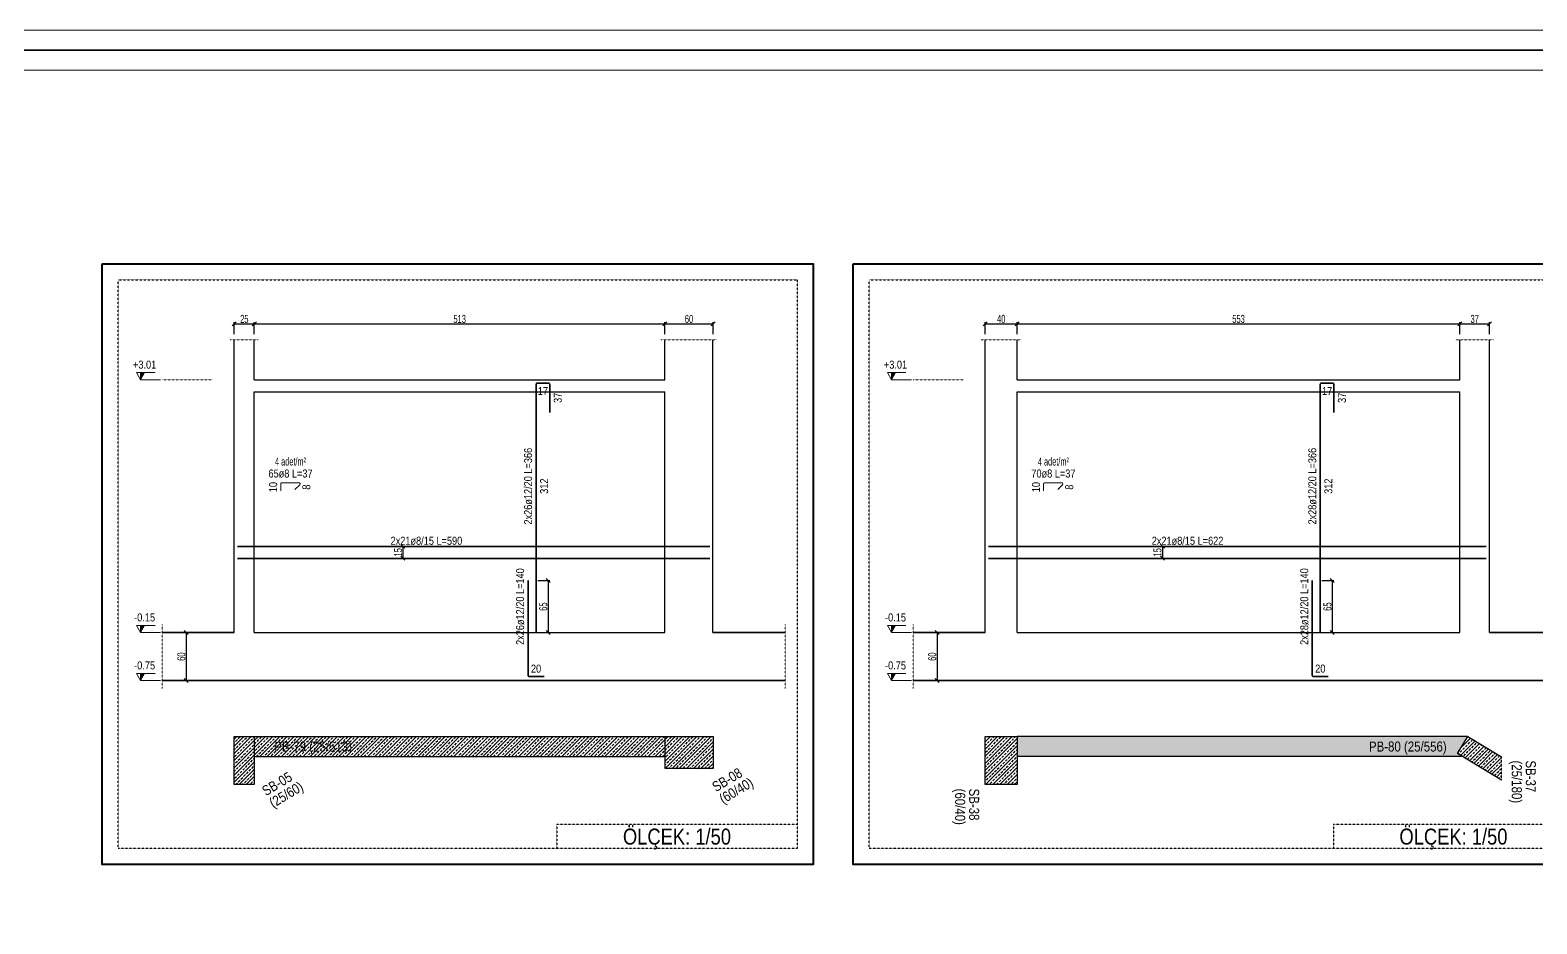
# Model space of a CAD drawing. Header units: millimetres. Extents: x -267 to 94375, y 6431 to 10838.
# Drawn here: x 46713 to 48595, y 9615 to 10732 of the extents above; entities that cross this region are included whole.
import ezdxf
from ezdxf.enums import TextEntityAlignment as Align

# ---------------------------------------------------------------- set-up
doc = ezdxf.new("R2010")
doc.units = ezdxf.units.MM
doc.header["$LTSCALE"] = 0.0001
doc.linetypes.add('DASHED', pattern=[19.05, 12.7, -6.35])
for name, color, linetype, lineweight in [('CIROZ (BEYKENT)', 140, 'Continuous', 20), ('DETAY ANTET (BEYKENT)', 5, 'Continuous', 40), ('DONATI (BEYKENT)', 4, 'Continuous', 35), ('DONATI YAZISI (BEYKENT)', 3, 'Continuous', 20), ('DOSEME (BEYKENT)', 2, 'Continuous', 30), ('KESIT GORUNUS (BEYKENT)', 253, 'DASHED', 20), ('KESIT SINIRI (BEYKENT)', 241, 'DASHED', 20), ('KOLON (BEYKENT)', 3, 'Continuous', 30), ('KOLON ISMI (BEYKENT)', 91, 'Continuous', 20), ('KOT CIZGI (BEYKENT)', 120, 'Continuous', 20), ('KOT YAZI (BEYKENT)', 7, 'Continuous', 20), ('OLCU (BEYKENT)', 14, 'Continuous', 20), ('PERDE (BEYKENT)', 6, 'Continuous', 30), ('PERDE ISMI (BEYKENT)', 240, 'Continuous', 20), ('SHEETSUMMARY-50', 152, 'Continuous', 20), ('SheetView', 40, 'Continuous', 20), ('SheetViewOut', 231, 'Continuous', 20), ('TARAMA (BEYKENT)', 252, 'Continuous', 25), ('TEMEL (BEYKENT)', 2, 'Continuous', 35), ('YAZI (BEYKENT)', 140, 'Continuous', 20)]:
    doc.layers.add(name, color=color, linetype=linetype, lineweight=lineweight)
doc.styles.add('DONATI YAZISI (BEYKENT)', font='')
doc.styles.add('KLNOLC-50', font='bahnschrift light condensed', dxfattribs={"width": 0.75, "height": 10})
doc.styles.add('KOT (BEYKENT)', font='')
doc.styles.add('YAZI (BEYKENT)', font='')
doc.styles.get('DONATI YAZISI (BEYKENT)').set_extended_font_data('Bahnschrift Light Condensed')
doc.styles.get('KOT (BEYKENT)').set_extended_font_data('Bahnschrift Light Condensed')
doc.styles.get('YAZI (BEYKENT)').set_extended_font_data('Bahnschrift Light Condensed')
doc.dimstyles.new('KLNOLC-50', dxfattribs={"dimtxt": 10, "dimasz": 5, "dimexe": 2, "dimexo": 2, "dimgap": 1, "dimtad": 1, "dimdec": 1, "dimrnd": 0.5, "dimzin": 12, "dimdsep": 46, "dimtxsty": 'KLNOLC-50', "dimblk": 'OBLIQUE', "dimblk1": 'OBLIQUE', "dimblk2": 'OBLIQUE', "dimcen": 0, "dimclrt": 7, "dimadec": 0, "dimazin": 0, "dimtfac": 1, "dimtdec": 4, "dimtix": 1, "dimtmove": 2, "dimatfit": 3, "dimfxl": 1, "dimtzin": 0, "dimarcsym": 0})
pattern_1 = [(45, (5700.7786, -1697.014), (-4.4901281, 4.4901281), []), (45, (5705.269, -1697.014), (-4.4901281, 4.4901281), [3.175, -1.5875])]
pattern_2 = [(45, (5492.797, -1697.0217), (-4.4901281, 4.4901281), []), (45, (5497.287, -1697.0217), (-4.4901281, 4.4901281), [3.175, -1.5875])]

# ---------------------------------------------------------------- blocks, each defined once
blk = doc.blocks.new('_Oblique')
at = {"color": 0, "linetype": 'ByBlock', "lineweight": -2}
blk.add_line((-0.5, -0.5), (0.5, 0.5), dxfattribs=at)
blk = doc.blocks.new('*D361')
at = {"layer": 'DEFPOINTS', "color": 0, "lineweight": -3, "transparency": 16777216}
for p in [(46878, 9978.6), (46878, 9918.6), (46908, 9918.6)]:
    blk.add_point(p, dxfattribs=at)
at = {"layer": 'OLCU (BEYKENT)', "color": 0, "lineweight": -2, "transparency": 16777216}
for p, q in [((46880, 9978.6), (46910, 9978.6)), ((46908, 9978.6), (46908, 9918.6)), ((46880, 9918.6), (46910, 9918.6))]:
    blk.add_line(p, q, dxfattribs=at)
at = {"layer": 'OLCU (BEYKENT)', "color": 0, "lineweight": -2, "transparency": 16777216, "xscale": 5, "yscale": 5, "zscale": 5}
for p, rotation in [((46908, 9978.6), 90), ((46908, 9918.6), 270)]:
    blk.add_blockref('_Oblique', p, dxfattribs=dict(at, rotation=rotation))
at = {"layer": 'OLCU (BEYKENT)', "color": 7, "transparency": 16777216, "insert": (46901.9, 9948.6), "char_height": 10, "attachment_point": 5, "rotation": 90, "style": 'KLNOLC-50'}
blk.add_mtext('60', dxfattribs=at)
blk = doc.blocks.new('*D362')
at = {"layer": 'DEFPOINTS', "color": 0, "lineweight": -3, "transparency": 16777216}
for p in [(46993, 10364.6), (46968, 10349.6), (46993, 10349.6)]:
    blk.add_point(p, dxfattribs=at)
at = {"layer": 'OLCU (BEYKENT)', "color": 0, "lineweight": -2, "transparency": 16777216}
for p, q in [((46968, 10351.6), (46968, 10366.6)), ((46968, 10364.6), (46993, 10364.6)), ((46993, 10351.6), (46993, 10366.6))]:
    blk.add_line(p, q, dxfattribs=at)
at = {"layer": 'OLCU (BEYKENT)', "color": 0, "lineweight": -2, "transparency": 16777216, "xscale": 5, "yscale": 5, "zscale": 5, "rotation": 180}
blk.add_blockref('_Oblique', (46968, 10364.6), dxfattribs=at)
at = {"layer": 'OLCU (BEYKENT)', "color": 0, "lineweight": -2, "transparency": 16777216, "xscale": 5, "yscale": 5, "zscale": 5}
blk.add_blockref('_Oblique', (46993, 10364.6), dxfattribs=at)
at = {"layer": 'OLCU (BEYKENT)', "color": 7, "transparency": 16777216, "insert": (46980.5, 10370.7), "char_height": 10, "attachment_point": 5, "style": 'KLNOLC-50'}
blk.add_mtext('25', dxfattribs=at)
blk = doc.blocks.new('*D363')
at = {"layer": 'DEFPOINTS', "color": 0, "lineweight": -3, "transparency": 16777216}
for p in [(47506, 10364.6), (46993, 10349.6), (47506, 10349.6)]:
    blk.add_point(p, dxfattribs=at)
at = {"layer": 'OLCU (BEYKENT)', "color": 0, "lineweight": -2, "transparency": 16777216}
for p, q in [((46993, 10351.6), (46993, 10366.6)), ((46993, 10364.6), (47506, 10364.6)), ((47506, 10351.6), (47506, 10366.6))]:
    blk.add_line(p, q, dxfattribs=at)
at = {"layer": 'OLCU (BEYKENT)', "color": 0, "lineweight": -2, "transparency": 16777216, "xscale": 5, "yscale": 5, "zscale": 5, "rotation": 180}
blk.add_blockref('_Oblique', (46993, 10364.6), dxfattribs=at)
at = {"layer": 'OLCU (BEYKENT)', "color": 0, "lineweight": -2, "transparency": 16777216, "xscale": 5, "yscale": 5, "zscale": 5}
blk.add_blockref('_Oblique', (47506, 10364.6), dxfattribs=at)
at = {"layer": 'OLCU (BEYKENT)', "color": 7, "transparency": 16777216, "insert": (47249.5, 10370.7), "char_height": 10, "attachment_point": 5, "style": 'KLNOLC-50'}
blk.add_mtext('513', dxfattribs=at)
blk = doc.blocks.new('*D364')
at = {"layer": 'DEFPOINTS', "color": 0, "lineweight": -3, "transparency": 16777216}
for p in [(47566, 10364.6), (47506, 10349.6), (47566, 10349.6)]:
    blk.add_point(p, dxfattribs=at)
at = {"layer": 'OLCU (BEYKENT)', "color": 0, "lineweight": -2, "transparency": 16777216}
for p, q in [((47506, 10351.6), (47506, 10366.6)), ((47506, 10364.6), (47566, 10364.6)), ((47566, 10351.6), (47566, 10366.6))]:
    blk.add_line(p, q, dxfattribs=at)
at = {"layer": 'OLCU (BEYKENT)', "color": 0, "lineweight": -2, "transparency": 16777216, "xscale": 5, "yscale": 5, "zscale": 5, "rotation": 180}
blk.add_blockref('_Oblique', (47506, 10364.6), dxfattribs=at)
at = {"layer": 'OLCU (BEYKENT)', "color": 0, "lineweight": -2, "transparency": 16777216, "xscale": 5, "yscale": 5, "zscale": 5}
blk.add_blockref('_Oblique', (47566, 10364.6), dxfattribs=at)
at = {"layer": 'OLCU (BEYKENT)', "color": 7, "transparency": 16777216, "insert": (47536, 10370.7), "char_height": 10, "attachment_point": 5, "style": 'KLNOLC-50'}
blk.add_mtext('60', dxfattribs=at)
blk = doc.blocks.new('*D365')
at = {"layer": 'DEFPOINTS', "color": 0, "lineweight": -3, "transparency": 16777216}
for p in [(47345, 10043.6), (47345, 9978.6), (47360, 9978.6)]:
    blk.add_point(p, dxfattribs=at)
at = {"layer": 'OLCU (BEYKENT)', "color": 0, "lineweight": -2, "transparency": 16777216}
for p, q in [((47347, 10043.6), (47362, 10043.6)), ((47360, 10043.6), (47360, 9978.6)), ((47347, 9978.6), (47362, 9978.6))]:
    blk.add_line(p, q, dxfattribs=at)
at = {"layer": 'OLCU (BEYKENT)', "color": 0, "lineweight": -2, "transparency": 16777216, "xscale": 5, "yscale": 5, "zscale": 5}
for p, rotation in [((47360, 10043.6), 90), ((47360, 9978.6), 270)]:
    blk.add_blockref('_Oblique', p, dxfattribs=dict(at, rotation=rotation))
at = {"layer": 'OLCU (BEYKENT)', "color": 7, "transparency": 16777216, "insert": (47353.9, 10011.1), "char_height": 10, "attachment_point": 5, "rotation": 90, "style": 'KLNOLC-50'}
blk.add_mtext('65', dxfattribs=at)
blk = doc.blocks.new('*D366')
at = {"layer": 'DEFPOINTS', "color": 0, "lineweight": -3, "transparency": 16777216}
for p in [(47168.6, 10086.5), (47168.6, 10071.5), (47178.6, 10071.5)]:
    blk.add_point(p, dxfattribs=at)
at = {"layer": 'OLCU (BEYKENT)', "color": 0, "lineweight": -2, "transparency": 16777216}
for p, q in [((47170.6, 10086.5), (47180.6, 10086.5)), ((47170.6, 10071.5), (47180.6, 10071.5)), ((47178.6, 10086.5), (47178.6, 10071.5))]:
    blk.add_line(p, q, dxfattribs=at)
at = {"layer": 'OLCU (BEYKENT)', "color": 0, "lineweight": -2, "transparency": 16777216, "xscale": 5, "yscale": 5, "zscale": 5}
for p, rotation in [((47178.6, 10086.5), 90), ((47178.6, 10071.5), 270)]:
    blk.add_blockref('_Oblique', p, dxfattribs=dict(at, rotation=rotation))
at = {"layer": 'OLCU (BEYKENT)', "color": 7, "transparency": 16777216, "insert": (47172.6, 10079), "char_height": 10, "attachment_point": 5, "rotation": 90, "style": 'KLNOLC-50'}
blk.add_mtext('15', dxfattribs=at)
blk = doc.blocks.new('*D367')
at = {"layer": 'DEFPOINTS', "color": 0, "lineweight": -3, "transparency": 16777216}
for p in [(47816, 9978.6), (47816, 9918.6), (47846, 9918.6)]:
    blk.add_point(p, dxfattribs=at)
at = {"layer": 'OLCU (BEYKENT)', "color": 0, "lineweight": -2, "transparency": 16777216}
for p, q in [((47818, 9978.6), (47848, 9978.6)), ((47846, 9978.6), (47846, 9918.6)), ((47818, 9918.6), (47848, 9918.6))]:
    blk.add_line(p, q, dxfattribs=at)
at = {"layer": 'OLCU (BEYKENT)', "color": 0, "lineweight": -2, "transparency": 16777216, "xscale": 5, "yscale": 5, "zscale": 5}
for p, rotation in [((47846, 9978.6), 90), ((47846, 9918.6), 270)]:
    blk.add_blockref('_Oblique', p, dxfattribs=dict(at, rotation=rotation))
at = {"layer": 'OLCU (BEYKENT)', "color": 7, "transparency": 16777216, "insert": (47839.9, 9948.6), "char_height": 10, "attachment_point": 5, "rotation": 90, "style": 'KLNOLC-50'}
blk.add_mtext('60', dxfattribs=at)
blk = doc.blocks.new('*D368')
at = {"layer": 'DEFPOINTS', "color": 0, "lineweight": -3, "transparency": 16777216}
for p in [(47946, 10364.6), (47906, 10349.6), (47946, 10349.6)]:
    blk.add_point(p, dxfattribs=at)
at = {"layer": 'OLCU (BEYKENT)', "color": 0, "lineweight": -2, "transparency": 16777216}
for p, q in [((47906, 10351.6), (47906, 10366.6)), ((47906, 10364.6), (47946, 10364.6)), ((47946, 10351.6), (47946, 10366.6))]:
    blk.add_line(p, q, dxfattribs=at)
at = {"layer": 'OLCU (BEYKENT)', "color": 0, "lineweight": -2, "transparency": 16777216, "xscale": 5, "yscale": 5, "zscale": 5, "rotation": 180}
blk.add_blockref('_Oblique', (47906, 10364.6), dxfattribs=at)
at = {"layer": 'OLCU (BEYKENT)', "color": 0, "lineweight": -2, "transparency": 16777216, "xscale": 5, "yscale": 5, "zscale": 5}
blk.add_blockref('_Oblique', (47946, 10364.6), dxfattribs=at)
at = {"layer": 'OLCU (BEYKENT)', "color": 7, "transparency": 16777216, "insert": (47926, 10370.7), "char_height": 10, "attachment_point": 5, "style": 'KLNOLC-50'}
blk.add_mtext('40', dxfattribs=at)
blk = doc.blocks.new('*D369')
at = {"layer": 'DEFPOINTS', "color": 0, "lineweight": -3, "transparency": 16777216}
for p in [(48499, 10364.6), (47946, 10349.6), (48499, 10349.6)]:
    blk.add_point(p, dxfattribs=at)
at = {"layer": 'OLCU (BEYKENT)', "color": 0, "lineweight": -2, "transparency": 16777216}
for p, q in [((47946, 10351.6), (47946, 10366.6)), ((47946, 10364.6), (48499, 10364.6)), ((48499, 10351.6), (48499, 10366.6))]:
    blk.add_line(p, q, dxfattribs=at)
at = {"layer": 'OLCU (BEYKENT)', "color": 0, "lineweight": -2, "transparency": 16777216, "xscale": 5, "yscale": 5, "zscale": 5, "rotation": 180}
blk.add_blockref('_Oblique', (47946, 10364.6), dxfattribs=at)
at = {"layer": 'OLCU (BEYKENT)', "color": 0, "lineweight": -2, "transparency": 16777216, "xscale": 5, "yscale": 5, "zscale": 5}
blk.add_blockref('_Oblique', (48499, 10364.6), dxfattribs=at)
at = {"layer": 'OLCU (BEYKENT)', "color": 7, "transparency": 16777216, "insert": (48222.5, 10370.7), "char_height": 10, "attachment_point": 5, "style": 'KLNOLC-50'}
blk.add_mtext('553', dxfattribs=at)
blk = doc.blocks.new('*D370')
at = {"layer": 'DEFPOINTS', "color": 0, "lineweight": -3, "transparency": 16777216}
for p in [(48536, 10364.6), (48499, 10349.6), (48536, 10349.6)]:
    blk.add_point(p, dxfattribs=at)
at = {"layer": 'OLCU (BEYKENT)', "color": 0, "lineweight": -2, "transparency": 16777216}
for p, q in [((48499, 10351.6), (48499, 10366.6)), ((48499, 10364.6), (48536, 10364.6)), ((48536, 10351.6), (48536, 10366.6))]:
    blk.add_line(p, q, dxfattribs=at)
at = {"layer": 'OLCU (BEYKENT)', "color": 0, "lineweight": -2, "transparency": 16777216, "xscale": 5, "yscale": 5, "zscale": 5, "rotation": 180}
blk.add_blockref('_Oblique', (48499, 10364.6), dxfattribs=at)
at = {"layer": 'OLCU (BEYKENT)', "color": 0, "lineweight": -2, "transparency": 16777216, "xscale": 5, "yscale": 5, "zscale": 5}
blk.add_blockref('_Oblique', (48536, 10364.6), dxfattribs=at)
at = {"layer": 'OLCU (BEYKENT)', "color": 7, "transparency": 16777216, "insert": (48517.5, 10370.7), "char_height": 10, "attachment_point": 5, "style": 'KLNOLC-50'}
blk.add_mtext('37', dxfattribs=at)
blk = doc.blocks.new('*D371')
at = {"layer": 'DEFPOINTS', "color": 0, "lineweight": -3, "transparency": 16777216}
for p in [(48324.6, 10043.6), (48324.6, 9978.6), (48339.6, 9978.6)]:
    blk.add_point(p, dxfattribs=at)
at = {"layer": 'OLCU (BEYKENT)', "color": 0, "lineweight": -2, "transparency": 16777216}
for p, q in [((48326.6, 10043.6), (48341.6, 10043.6)), ((48339.6, 10043.6), (48339.6, 9978.6)), ((48326.6, 9978.6), (48341.6, 9978.6))]:
    blk.add_line(p, q, dxfattribs=at)
at = {"layer": 'OLCU (BEYKENT)', "color": 0, "lineweight": -2, "transparency": 16777216, "xscale": 5, "yscale": 5, "zscale": 5}
for p, rotation in [((48339.6, 10043.6), 90), ((48339.6, 9978.6), 270)]:
    blk.add_blockref('_Oblique', p, dxfattribs=dict(at, rotation=rotation))
at = {"layer": 'OLCU (BEYKENT)', "color": 7, "transparency": 16777216, "insert": (48333.6, 10011.1), "char_height": 10, "attachment_point": 5, "rotation": 90, "style": 'KLNOLC-50'}
blk.add_mtext('65', dxfattribs=at)
blk = doc.blocks.new('*D372')
at = {"layer": 'DEFPOINTS', "color": 0, "lineweight": -3, "transparency": 16777216}
for p in [(48117.3, 10086.5), (48117.3, 10071.5), (48127.3, 10071.5)]:
    blk.add_point(p, dxfattribs=at)
at = {"layer": 'OLCU (BEYKENT)', "color": 0, "lineweight": -2, "transparency": 16777216}
for p, q in [((48119.3, 10086.5), (48129.3, 10086.5)), ((48119.3, 10071.5), (48129.3, 10071.5)), ((48127.3, 10086.5), (48127.3, 10071.5))]:
    blk.add_line(p, q, dxfattribs=at)
at = {"layer": 'OLCU (BEYKENT)', "color": 0, "lineweight": -2, "transparency": 16777216, "xscale": 5, "yscale": 5, "zscale": 5}
for p, rotation in [((48127.3, 10086.5), 90), ((48127.3, 10071.5), 270)]:
    blk.add_blockref('_Oblique', p, dxfattribs=dict(at, rotation=rotation))
at = {"layer": 'OLCU (BEYKENT)', "color": 7, "transparency": 16777216, "insert": (48121.2, 10079), "char_height": 10, "attachment_point": 5, "rotation": 90, "style": 'KLNOLC-50'}
blk.add_mtext('15', dxfattribs=at)

msp = doc.modelspace()

# ---------------------------------------------------------------- hatches: boundary and pattern name
at = {"layer": 'TARAMA (BEYKENT)'}
h = msp.add_hatch(dxfattribs=at)
h.set_pattern_fill('ANSI33', color=256, style=0)
h.set_pattern_definition(pattern_1)
h.paths.add_polyline_path([(46967.96, 9848.64), (46992.96, 9848.64), (46992.96, 9788.64), (46967.96, 9788.64)], flags=0)
at = {"layer": 'TARAMA (BEYKENT)', "lineweight": -3}
h = msp.add_hatch(dxfattribs=at)
h.set_pattern_fill('ANSI33', color=256)
h.set_pattern_definition(pattern_1)
h.paths.add_polyline_path([(46992.96, 9848.64), (46992.96, 9823.63), (47505.59, 9823.63), (47506.07, 9824.45), (47506.07, 9848.64)])
at = {"layer": 'TARAMA (BEYKENT)'}
h = msp.add_hatch(dxfattribs=at)
h.set_pattern_fill('ANSI33', color=256, style=0)
h.set_pattern_definition(pattern_1)
h.paths.add_polyline_path([(47506.07, 9848.64), (47566.07, 9848.64), (47566.07, 9808.64), (47506.07, 9808.64)], flags=0)
h = msp.add_hatch(dxfattribs=at)
h.set_pattern_fill('ANSI33', color=256, style=0)
h.set_pattern_definition(pattern_2)
h.paths.add_polyline_path([(47945.96, 9848.65), (47945.97, 9788.65), (47905.97, 9788.64), (47905.96, 9848.64)], flags=0)
at = {"layer": 'TARAMA (BEYKENT)', "lineweight": -3}
h = msp.add_hatch(dxfattribs=at)
h.set_pattern_fill('ANSI33', color=256)
h.set_pattern_definition(pattern_2)
h.paths.add_polyline_path([(48501.88, 9823.74), (48495.94, 9827.31), (48508.8, 9848.75), (47945.96, 9848.75), (47945.97, 9823.65)])
at = {"layer": 'TARAMA (BEYKENT)'}
h = msp.add_hatch(dxfattribs=at)
h.set_pattern_fill('ANSI33', color=256, style=0)
h.set_pattern_definition(pattern_2)
h.paths.add_polyline_path([(48550.95, 9794.29), (48550.95, 9823.45), (48508.8, 9848.75), (48495.94, 9827.31)])

# ---------------------------------------------------------------- linework, layer by layer
at = {"layer": 'CIROZ (BEYKENT)'}
for points in [[(47043.72, 10157.45), (47049.73, 10163.46, 0.6681786), (47048.67, 10166.02), (47027.46, 10166.02, 0.4142136), (47025.96, 10164.52), (47025.96, 10156.02)], [(47996.72, 10157.45), (48002.73, 10163.46, 0.6681786), (48001.67, 10166.02), (47980.46, 10166.02, 0.4142136), (47978.96, 10164.52), (47978.96, 10156.02)]]:
    msp.add_lwpolyline(points, format="xyb", dxfattribs=at)
at = {"layer": 'DETAY ANTET (BEYKENT)'}
for points in [[(46802.96, 10439.64), (47690.96, 10439.64), (47690.96, 9688.64), (46802.96, 9688.64), (46802.96, 10439.64)], [(47740.96, 10439.64), (48660.96, 10439.64), (48660.96, 9688.64), (47740.96, 9688.64), (47740.96, 10439.64)]]:
    msp.add_lwpolyline(points, close=True, dxfattribs=at)
at = {"layer": 'DETAY ANTET (BEYKENT)', "color": 7, "linetype": 'DASHED', "lineweight": -3, "ltscale": 2}
for points in [[(46822.96, 10419.64), (47670.96, 10419.64), (47670.96, 9708.64), (46822.96, 9708.64)], [(47760.96, 10419.64), (48640.96, 10419.64), (48640.96, 9708.64), (47760.96, 9708.64)]]:
    msp.add_lwpolyline(points, close=True, dxfattribs=at)
for points in [[(47670.96, 9738.64), (47370.96, 9738.64), (47370.96, 9708.64)], [(48640.96, 9738.64), (48340.96, 9738.64), (48340.96, 9708.64)]]:
    msp.add_lwpolyline(points, dxfattribs=at)
at = {"layer": 'DONATI (BEYKENT)'}
for p, q in [((46971.96, 10086.47), (47561.96, 10086.47)), ((46971.96, 10071.47), (47561.96, 10071.47)), ((47909.96, 10086.47), (48531.96, 10086.47)), ((47909.96, 10071.47), (48531.96, 10071.47))]:
    msp.add_line(p, q, dxfattribs=at)
for points in [[(47344.96, 9978.64), (47344.96, 10289.14, -0.4142136), (47346.46, 10290.64), (47360.46, 10290.64, -0.4142136), (47361.96, 10289.14), (47361.96, 10253.64)], [(48324.63, 9978.64), (48324.63, 10289.14, -0.4142136), (48326.13, 10290.64), (48340.13, 10290.64, -0.4142136), (48341.63, 10289.14), (48341.63, 10253.64)], [(47334.96, 10043.64), (47334.96, 9925.14, 0.4142136), (47336.46, 9923.64), (47354.96, 9923.64)], [(48314.63, 10043.64), (48314.63, 9925.14, 0.4142136), (48316.13, 9923.64), (48334.63, 9923.64)]]:
    msp.add_lwpolyline(points, format="xyb", dxfattribs=at)
at = {"layer": 'DOSEME (BEYKENT)'}
for p, q in [((46992.96, 10294.64), (47505.96, 10294.64)), ((46992.96, 10279.64), (47505.96, 10279.64)), ((47945.96, 10294.64), (48498.96, 10294.64)), ((47945.96, 10279.64), (48498.96, 10279.64)), ((46992.96, 9978.64), (47505.96, 9978.64)), ((47945.96, 9978.64), (48498.96, 9978.64))]:
    msp.add_line(p, q, dxfattribs=at)
at = {"layer": 'KESIT GORUNUS (BEYKENT)'}
for p, q in [((46877.96, 10294.64), (46940.96, 10294.64)), ((47815.96, 10294.64), (47878.96, 10294.64))]:
    msp.add_line(p, q, dxfattribs=at)
at = {"layer": 'KESIT SINIRI (BEYKENT)'}
for p, q in [((46962.96, 10344.64), (46997.96, 10344.64)), ((47500.96, 10344.64), (47570.96, 10344.64)), ((47900.96, 10344.64), (47950.96, 10344.64)), ((48493.96, 10344.64), (48540.96, 10344.64)), ((46877.96, 9988.64), (46877.96, 9908.64)), ((47655.96, 9988.64), (47655.96, 9908.64)), ((47815.96, 9988.64), (47815.96, 9908.64))]:
    msp.add_line(p, q, dxfattribs=at)
at = {"layer": 'KESIT SINIRI (BEYKENT)', "lineweight": -3}
msp.add_line((48550.95, 9794.29), (48550.95, 9823.45), dxfattribs=at)
at = {"layer": 'KOLON (BEYKENT)'}
for points in [[(46967.96, 9848.64), (46992.96, 9848.64), (46992.96, 9788.64), (46967.96, 9788.64)], [(47506.07, 9848.64), (47566.07, 9848.64), (47566.07, 9808.64), (47506.07, 9808.64)], [(47945.96, 9848.65), (47945.97, 9788.65), (47905.97, 9788.64), (47905.96, 9848.64)]]:
    msp.add_lwpolyline(points, close=True, dxfattribs=at)
msp.add_lwpolyline([(48550.95, 9794.29), (48495.94, 9827.31), (48508.8, 9848.75), (48550.95, 9823.45)], dxfattribs=at)
at = {"layer": 'KOT CIZGI (BEYKENT)'}
for p, q in [((46850.96, 10294.64), (46875.96, 10294.64)), ((47788.96, 10294.64), (47813.96, 10294.64)), ((46850.96, 9978.64), (46875.96, 9978.64)), ((47788.96, 9978.64), (47813.96, 9978.64)), ((46850.96, 9918.64), (46875.96, 9918.64)), ((47788.96, 9918.64), (47813.96, 9918.64))]:
    msp.add_line(p, q, dxfattribs=at)
for points in [[(46850.96, 10294.64), (46850.96, 10303.64), (46855.96, 10303.64), (46850.96, 10294.64), (46845.96, 10303.64), (46868.96, 10303.64)], [(47788.96, 10294.64), (47788.96, 10303.64), (47793.96, 10303.64), (47788.96, 10294.64), (47783.96, 10303.64), (47806.96, 10303.64)], [(46850.96, 9978.64), (46850.96, 9987.64), (46855.96, 9987.64), (46850.96, 9978.64), (46845.96, 9987.64), (46868.96, 9987.64)], [(47788.96, 9978.64), (47788.96, 9987.64), (47793.96, 9987.64), (47788.96, 9978.64), (47783.96, 9987.64), (47806.96, 9987.64)], [(46850.96, 9918.64), (46850.96, 9927.64), (46855.96, 9927.64), (46850.96, 9918.64), (46845.96, 9927.64), (46868.96, 9927.64)], [(47788.96, 9918.64), (47788.96, 9927.64), (47793.96, 9927.64), (47788.96, 9918.64), (47783.96, 9927.64), (47806.96, 9927.64)]]:
    msp.add_lwpolyline(points, dxfattribs=at)
for points in [[(46850.96, 10294.64), (46850.96, 10303.64), (46855.96, 10303.64)], [(47788.96, 10294.64), (47788.96, 10303.64), (47793.96, 10303.64)], [(46850.96, 9978.64), (46850.96, 9987.64), (46855.96, 9987.64)], [(47788.96, 9978.64), (47788.96, 9987.64), (47793.96, 9987.64)], [(46850.96, 9918.64), (46850.96, 9927.64), (46855.96, 9927.64)], [(47788.96, 9918.64), (47788.96, 9927.64), (47793.96, 9927.64)]]:
    msp.add_solid(points, dxfattribs=at)
at = {"layer": 'PERDE (BEYKENT)'}
for p, q in [((46967.96, 9978.64), (46967.96, 10344.64)), ((46992.96, 10294.64), (46992.96, 10344.64)), ((47505.96, 10294.64), (47505.96, 10344.64)), ((47565.96, 9978.64), (47565.96, 10344.64)), ((47905.96, 9978.64), (47905.96, 10344.64)), ((47945.96, 10294.64), (47945.96, 10344.64)), ((48498.96, 10294.64), (48498.96, 10344.64)), ((48535.96, 9978.64), (48535.96, 10344.64)), ((46992.96, 9978.64), (46992.96, 10279.64)), ((47505.96, 9978.64), (47505.96, 10279.64)), ((47945.96, 9978.64), (47945.96, 10279.64)), ((48498.96, 9978.64), (48498.96, 10279.64)), ((46992.86, 9848.64), (47506.07, 9848.64)), ((48508.69, 9848.75), (47945.86, 9848.75)), ((46992.86, 9823.63), (47506.07, 9823.63)), ((48502.07, 9823.74), (47945.87, 9823.65))]:
    msp.add_line(p, q, dxfattribs=at)
at = {"layer": 'SHEETSUMMARY-50', "const_width": 2, "flags": 128}
msp.add_lwpolyline([(39580.33, 6556.81), (57139.42, 6556.81), (57139.42, 10706.81), (39580.33, 10706.81)], close=True, dxfattribs=at)
at = {"layer": 'SheetView'}
msp.add_lwpolyline([(39605.33, 6581.81), (56514.42, 6581.81), (56514.42, 10681.81), (39605.33, 10681.81)], close=True, dxfattribs=at)
at = {"layer": 'SheetViewOut'}
msp.add_lwpolyline([(39555.33, 6531.81), (57164.42, 6531.81), (57164.42, 10731.81), (39555.33, 10731.81)], close=True, dxfattribs=at)
at = {"layer": 'TEMEL (BEYKENT)'}
for p, q in [((46877.96, 9978.64), (46967.96, 9978.64)), ((47655.96, 9978.64), (47565.96, 9978.64)), ((47815.96, 9978.64), (47905.96, 9978.64)), ((48625.96, 9978.64), (48535.96, 9978.64)), ((46877.96, 9918.64), (47655.96, 9918.64)), ((47815.96, 9918.64), (48625.96, 9918.64))]:
    msp.add_line(p, q, dxfattribs=at)

# ---------------------------------------------------------------- texts
at = {"layer": 'DONATI YAZISI (BEYKENT)', "style": 'DONATI YAZISI (BEYKENT)'}
for s, p in [('17', (47353.46, 10280.64)), ('17', (48333.13, 10280.64)), ('65ø8 L=37', (47038.21, 10177.52)), ('70ø8 L=37', (47991.21, 10177.52)), ('2x21ø8/15 L=590', (47207.96, 10093.47)), ('2x21ø8/15 L=622', (48158.76, 10093.47)), ('20', (47344.96, 9933.64)), ('20', (48324.63, 9933.64))]:
    msp.add_text(s, height=10, dxfattribs=at).set_placement(p, align=Align.MIDDLE_CENTER)
for s, p in [('37', (47371.96, 10272.14)), ('37', (48351.63, 10272.14)), ('2x26ø12/20 L=366', (47334.96, 10161.64)), ('2x28ø12/20 L=366', (48314.63, 10161.64)), ('10', (47016.46, 10160.52)), ('312', (47354.96, 10161.64)), ('10', (47969.46, 10160.52)), ('312', (48334.63, 10161.64)), ('8', (47057.96, 10160.52)), ('8', (48010.96, 10160.52)), ('2x26ø12/20 L=140', (47324.96, 10011.14)), ('2x28ø12/20 L=140', (48304.63, 10011.14))]:
    msp.add_text(s, height=10, rotation=90, dxfattribs=at).set_placement(p, align=Align.MIDDLE_CENTER)
at = {"layer": 'KOLON ISMI (BEYKENT)', "style": 'YAZI (BEYKENT)'}
for s, rotation, p in [('SB-08', 30.98048, (47569.74, 9779.12)), ('(25/180)', 270.01018, (48563.83, 9818.77)), ('SB-37', 270.01018, (48581.33, 9818.77)), ('SB-05', 30.98048, (47007.54, 9774.07)), ('(25/60)', 30.98048, (47016.55, 9759.06)), ('(60/40)', 30.98048, (47578.75, 9764.12)), ('(60/40)', 270.01018, (47868.47, 9783.63)), ('SB-38', 270.01018, (47885.97, 9783.63))]:
    msp.add_text(s, height=12.5, rotation=rotation, dxfattribs=at).set_placement(p)
at = {"layer": 'KOT YAZI (BEYKENT)', "style": 'KOT (BEYKENT)'}
for s, p in [('+3.01', (46855.96, 10313.64)), ('+3.01', (47793.96, 10313.64)), ('-0.15', (46855.96, 9997.64)), ('-0.15', (47793.96, 9997.64)), ('-0.75', (46855.96, 9937.64)), ('-0.75', (47793.96, 9937.64))]:
    msp.add_text(s, height=10, dxfattribs=at).set_placement(p, align=Align.MIDDLE_CENTER)
at = {"layer": 'PERDE ISMI (BEYKENT)', "style": 'YAZI (BEYKENT)'}
for s, rotation, p in [('PB-79 (25/513)', 0.00004, (47017.86, 9829.89)), ('PB-80 (25/556)', 0.01018, (48385.37, 9829.97))]:
    msp.add_text(s, height=12.5, rotation=rotation, dxfattribs=at).set_placement(p)
at = {"layer": 'YAZI (BEYKENT)', "style": 'YAZI (BEYKENT)', "width": 0.7}
for p in [(47038.21, 10192.52), (47991.21, 10192.52)]:
    msp.add_text('4 adet/m²', height=10, dxfattribs=at).set_placement(p, align=Align.MIDDLE_CENTER)
at = {"layer": 'YAZI (BEYKENT)', "style": 'YAZI (BEYKENT)'}
for p in [(47520.96, 9713.64), (48490.96, 9713.64)]:
    msp.add_text('ÖLÇEK: 1/50', height=20, dxfattribs=at).set_placement(p, align=Align.CENTER)

# ---------------------------------------------------------------- dimensions: what is measured, and where the dimension line sits
at = {"layer": 'OLCU (BEYKENT)'}
for base, p1, p2, picture, middle in [((46992.96, 10364.64), (46967.96, 10349.64), (46992.96, 10349.64), '*D362', (46980.46, 10370.74)), ((47505.96, 10364.64), (46992.96, 10349.64), (47505.96, 10349.64), '*D363', (47249.46, 10370.74)), ((47565.96, 10364.64), (47505.96, 10349.64), (47565.96, 10349.64), '*D364', (47535.96, 10370.74)), ((47945.96, 10364.64), (47905.96, 10349.64), (47945.96, 10349.64), '*D368', (47925.96, 10370.74)), ((48498.96, 10364.64), (47945.96, 10349.64), (48498.96, 10349.64), '*D369', (48222.46, 10370.74)), ((48535.96, 10364.64), (48498.96, 10349.64), (48535.96, 10349.64), '*D370', (48517.46, 10370.74))]:
    dim = msp.add_linear_dim(base=base, p1=p1, p2=p2, dimstyle='KLNOLC-50', dxfattribs=at)
    dim.commit()
    dim.dimension.update_dxf_attribs({"geometry": picture, "text_midpoint": middle})
for base, p1, p2, picture, middle in [((47178.63, 10071.47), (47168.63, 10086.47), (47168.63, 10071.47), '*D366', (47172.58, 10078.97)), ((48127.29, 10071.47), (48117.29, 10086.47), (48117.29, 10071.47), '*D372', (48121.24, 10078.97)), ((47359.96, 9978.64), (47344.96, 10043.64), (47344.96, 9978.64), '*D365', (47353.91, 10011.14)), ((48339.63, 9978.64), (48324.63, 10043.64), (48324.63, 9978.64), '*D371', (48333.58, 10011.14)), ((46907.96, 9918.64), (46877.96, 9978.64), (46877.96, 9918.64), '*D361', (46901.86, 9948.64)), ((47845.96, 9918.64), (47815.96, 9978.64), (47815.96, 9918.64), '*D367', (47839.86, 9948.64))]:
    dim = msp.add_linear_dim(base=base, p1=p1, p2=p2, angle=90, dimstyle='KLNOLC-50', dxfattribs=at)
    dim.commit()
    dim.dimension.update_dxf_attribs({"geometry": picture, "text_midpoint": middle})

doc.saveas('drawing.dxf')
